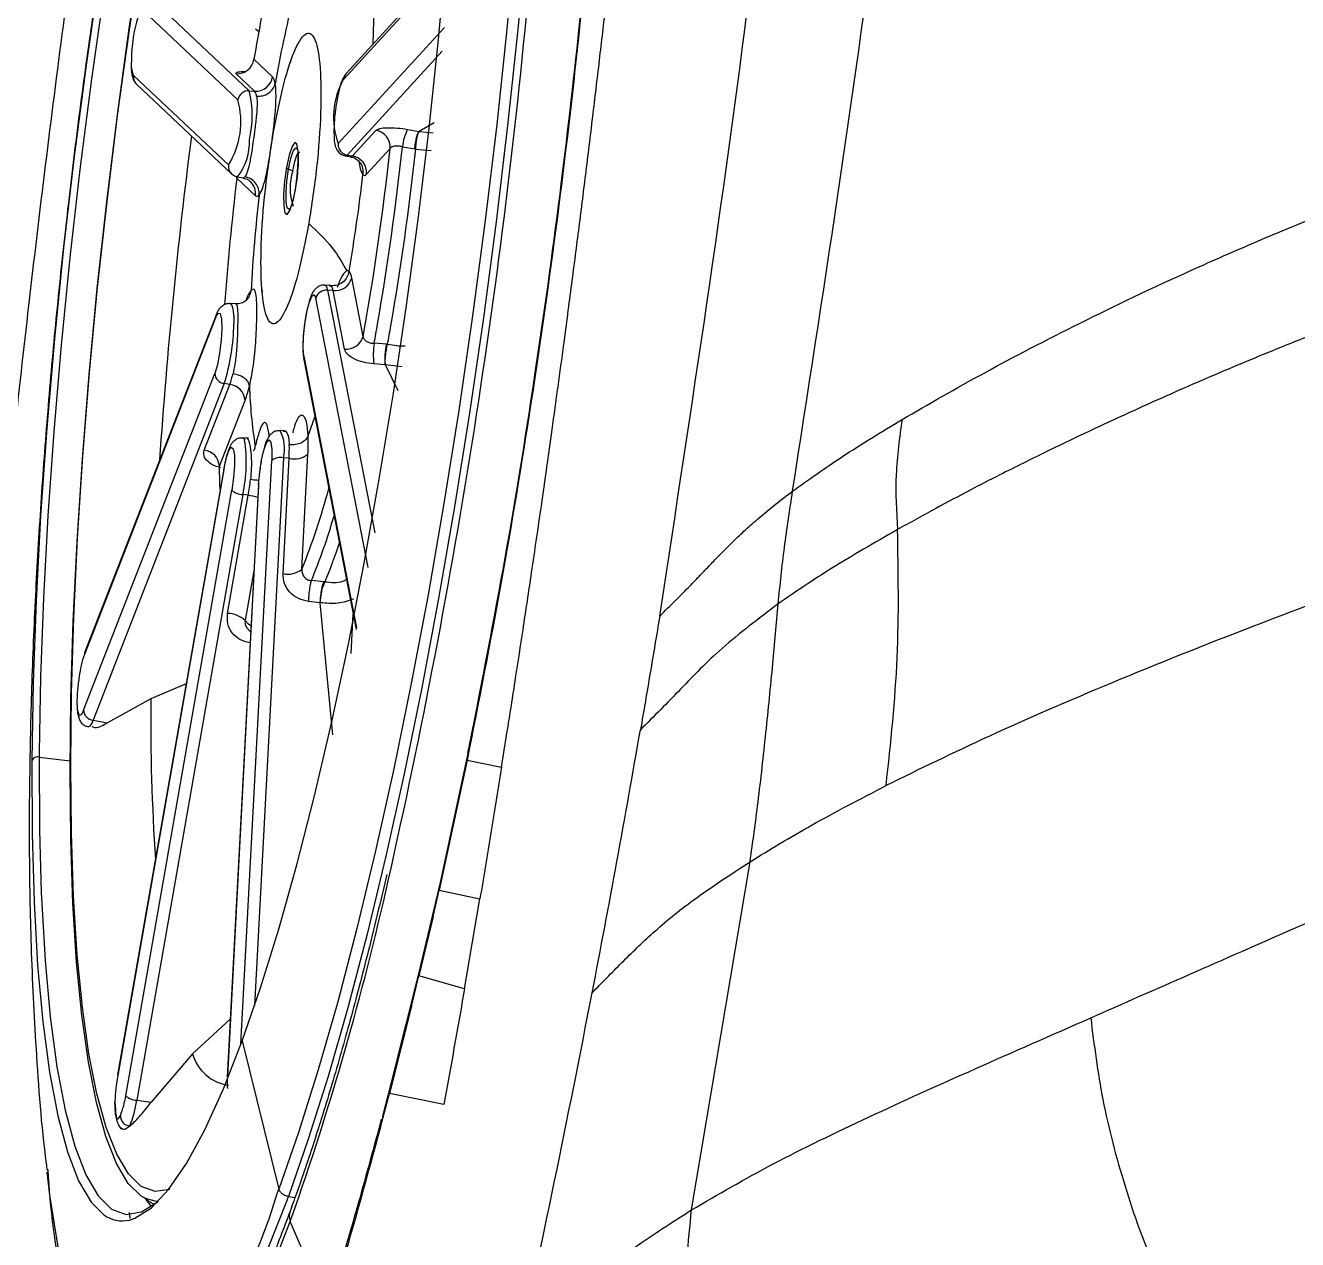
# Model space of a CAD drawing. Extents: x 832 to 912, y 781 to 934.
# Drawn here: x 901.372 to 903.765, y 837.832 to 840.115 of the extents above; entities that cross this region are included whole.
import ezdxf

# ---------------------------------------------------------------- set-up
doc = ezdxf.new("R2010")
doc.units = 0
doc.header["$MEASUREMENT"] = 0
doc.layers.add('1', color=4, linetype='Continuous')

# ---------------------------------------------------------------- blocks, each defined once
blk = doc.blocks.new('2026 SOVEREIGN HL')
at = {"layer": '1', "color": 3, "linetype": 'Continuous', "lineweight": 25}
for p, q in [((70.4424, 43.1384), (70.2417, 42.9192)), ((70.4429, 43.1447), (70.2465, 42.9301)), ((69.8852, 43.0661), (70.0639, 42.8976)), ((70.0429, 42.8805), (69.8641, 43.0491)), ((70.2315, 42.7983), (70.4313, 43.0166)), ((70.082, 43.0083), (70.0761, 43.0138)), ((70.4269, 42.9723), (70.2481, 42.7769)), ((70.108, 42.9241), (70.0731, 42.957)), ((69.8465, 42.9267), (70.0253, 42.7582)), ((70.0743, 42.8968), (70.0395, 42.9297)), ((69.8523, 42.91), (70.031, 42.7415)), ((70.0639, 42.8976), (70.0743, 42.8968)), ((70.3621, 42.8251), (70.3836, 42.8213)), ((70.4121, 42.8372), (70.3836, 42.8213)), ((70.2584, 42.7751), (70.3026, 42.8234)), ((70.3836, 42.8213), (70.4102, 42.8187)), ((70.285, 42.741), (70.3292, 42.7892)), ((70.3523, 42.7923), (70.3754, 42.7883)), ((70.3773, 42.7881), (70.4065, 42.7851)), ((70.2447, 42.7752), (70.255, 42.7734)), ((70.2481, 42.7769), (70.2584, 42.7751)), ((70.0411, 42.7346), (70.0409, 42.7331)), ((70.0409, 42.7331), (70.0758, 42.7002)), ((70.0422, 42.7358), (70.0524, 42.734)), ((70.2783, 42.4358), (70.2569, 42.5458)), ((70.2174, 42.5315), (70.2064, 42.5322)), ((70.2219, 42.5219), (70.2115, 42.5227)), ((70.2115, 42.5227), (70.3001, 42.0662)), ((70.2151, 42.5309), (70.2165, 42.5309)), ((70.2165, 42.5309), (70.2182, 42.5309)), ((70.2433, 42.4118), (70.2219, 42.5219)), ((70.0393, 42.4968), (70.0283, 42.4976)), ((70.0594, 42.5074), (70.0576, 42.5029)), ((70.0589, 42.5029), (70.0594, 42.5074)), ((70.288, 42.0009), (70.1896, 42.5077)), ((70.0009, 42.471), (69.7541, 41.8375)), ((70.0018, 42.4758), (69.755, 41.8423)), ((70.3224, 42.421), (70.2991, 42.4228)), ((70.1667, 42.3987), (70.2659, 41.8877)), ((70.1667, 42.3925), (70.2653, 41.8846)), ((70.3204, 42.3823), (70.2985, 42.384)), ((70.344, 42.3331), (70.3204, 42.3823)), ((70.3512, 42.3788), (70.3204, 42.3823)), ((69.7524, 41.7326), (69.9992, 42.3661)), ((70.0172, 42.3473), (69.7704, 41.7138)), ((70.0276, 42.3455), (70.0172, 42.3473)), ((69.9794, 42.222), (70.0276, 42.3455)), ((70.0082, 42.1918), (70.0564, 42.3154)), ((70.1334, 42.2578), (70.1223, 42.2586)), ((70.1327, 42.2563), (70.1302, 42.258)), ((70.063, 42.2441), (70.052, 42.2449)), ((70.1287, 42.2076), (70.0743, 41.177)), ((70.1277, 41.9897), (70.1391, 42.2066)), ((70.1391, 42.2066), (70.1287, 42.2076)), ((70.1631, 41.9978), (70.1746, 42.2146)), ((70.0161, 42.1861), (69.8167, 41.047)), ((70.0162, 42.185), (69.8168, 41.046)), ((70.0162, 42.185), (70.0161, 42.1861)), ((70.0486, 41.1045), (70.1065, 42.2026)), ((70.0813, 42.1551), (70.0227, 41.0435)), ((70.0817, 42.1565), (70.0231, 41.0448)), ((70.0817, 42.1565), (70.0813, 42.1551)), ((69.8319, 41.0076), (70.0313, 42.1467)), ((70.052, 42.1384), (69.8526, 40.9993)), ((70.0235, 41.9147), (70.0624, 42.1369)), ((70.0624, 42.1369), (70.052, 42.1384)), ((70.0729, 41.995), (70.0565, 41.9014)), ((70.2046, 41.9741), (70.1812, 41.9764)), ((70.2046, 41.9741), (70.2064, 41.9738)), ((70.1977, 41.935), (70.1758, 41.9373)), ((70.2216, 41.6867), (70.1977, 41.935)), ((70.256, 41.8391), (70.2597, 41.9134)), ((70.059, 41.8885), (70.0668, 41.8802)), ((69.9455, 41.7825), (69.8789, 41.7544)), ((69.8789, 41.7544), (69.7973, 41.7093)), ((69.7704, 41.7138), (69.7973, 41.7093)), ((69.6693, 41.6541), (69.6692, 41.6443)), ((69.6692, 41.6443), (69.7271, 41.6377)), ((70.474, 41.6389), (70.4214, 41.3942)), ((70.4751, 41.6512), (70.423, 41.4085)), ((70.474, 41.6389), (70.5388, 41.6256)), ((70.8961, 40.793), (71.0061, 41.4478)), ((70.4232, 41.4088), (70.3859, 41.2503)), ((70.41, 41.3449), (70.4214, 41.3942)), ((70.4213, 41.3941), (70.4981, 41.3781)), ((70.469, 41.209), (70.4981, 41.3781)), ((70.41, 41.3449), (70.3834, 41.2329)), ((70.3862, 41.2517), (70.3311, 41.0325)), ((70.3701, 41.1788), (70.3834, 41.2329)), ((70.469, 41.209), (70.3834, 41.2329)), ((70.3701, 41.1788), (70.3278, 41.012)), ((70.0284, 41.1517), (69.9575, 41.0865)), ((70.0509, 41.1108), (70.1199, 40.8321)), ((69.9575, 41.0865), (69.8797, 40.9955)), ((69.8167, 41.047), (69.8168, 41.046)), ((70.0227, 41.0435), (70.0231, 41.0448)), ((70.3311, 41.0325), (70.3145, 40.9695)), ((70.3327, 41.0322), (70.3278, 41.012)), ((70.311, 40.9483), (70.3278, 41.012)), ((70.4302, 40.9912), (70.3278, 41.0121)), ((69.8526, 40.9993), (69.8797, 40.9955)), ((70.311, 40.9483), (70.3146, 40.9631)), ((70.3146, 40.9631), (70.3161, 40.9691)), ((70.1379, 40.8183), (70.1504, 40.8166)), ((69.8806, 40.7995), (69.8696, 40.8133)), ((69.8385, 40.7878), (69.8395, 40.7766)), ((70.2113, 40.6094), (70.1414, 40.7713))]:
    blk.add_line(p, q, dxfattribs=at)
at = {"layer": '1', "color": 3, "linetype": 'Continuous', "lineweight": 25, "flags": 128}
for points in [[(70.586, 43.1917), (70.5693, 43.0129), (70.5501, 42.8324), (70.5285, 42.6513), (70.5045, 42.4707), (70.4784, 42.2916), (70.4502, 42.1153), (70.4202, 41.9428), (70.3886, 41.7751), (70.3555, 41.6133), (70.3211, 41.4584), (70.2857, 41.3113), (70.2494, 41.1729), (70.2125, 41.0441), (70.1753, 40.9257), (70.1379, 40.8183)], [(70.5652, 43.1912), (70.5487, 43.0135), (70.5296, 42.8341), (70.5081, 42.654), (70.4843, 42.4745), (70.4583, 42.2965), (70.4303, 42.1213), (70.4005, 41.9498), (70.369, 41.7831), (70.3361, 41.6223), (70.3019, 41.4683), (70.2667, 41.3221), (70.2307, 41.1845), (70.1941, 41.0565), (70.157, 40.9388), (70.1199, 40.8321)], [(70.0509, 41.1108), (70.0854, 41.2104), (70.1198, 41.321), (70.1537, 41.4418), (70.187, 41.572), (70.2194, 41.7107), (70.2506, 41.8567), (70.2805, 42.0092), (70.3088, 42.167), (70.3353, 42.3289), (70.3599, 42.4937), (70.3823, 42.6604), (70.4024, 42.8277), (70.42, 42.9943), (70.4351, 43.1592)], [(70.0728, 44.3747), (70.0373, 44.2722), (70.002, 44.1581), (69.9672, 44.0332), (69.933, 43.8985), (69.8999, 43.755), (69.868, 43.6038), (69.8376, 43.446), (69.8088, 43.2829), (69.782, 43.1156), (69.7574, 42.9456), (69.735, 42.774), (69.7151, 42.6021), (69.6979, 42.4313), (69.6835, 42.2629), (69.6719, 42.0982), (69.6633, 41.9383), (69.6577, 41.7846), (69.6552, 41.6382)], [(70.0429, 44.2425), (70.0339, 44.214), (70, 44.0995), (69.9666, 43.9754), (69.934, 43.8424), (69.9024, 43.7015), (69.872, 43.5537), (69.8431, 43.4), (69.8158, 43.2417), (69.7903, 43.0797), (69.7669, 42.9153), (69.7457, 42.7497), (69.7268, 42.584), (69.7105, 42.4194), (69.6967, 42.2572), (69.6856, 42.0984), (69.6773, 41.9442), (69.6718, 41.7958), (69.6693, 41.6541)], [(69.8691, 40.8144), (69.861, 40.8191), (69.8367, 40.8429), (69.8145, 40.8803), (69.7945, 40.931), (69.7769, 40.9948), (69.7618, 41.0711), (69.7493, 41.1593), (69.7396, 41.259), (69.7326, 41.3692), (69.7284, 41.4893), (69.7271, 41.6184), (69.7286, 41.7555), (69.7331, 41.8997), (69.7403, 42.0499), (69.7503, 42.2051), (69.763, 42.364), (69.7783, 42.5256), (69.7961, 42.6888), (69.8162, 42.8522), (69.8386, 43.0149), (69.8631, 43.1755), (69.8894, 43.3329)], [(69.7798, 41.0026), (69.7777, 41.0112), (69.7628, 41.0868), (69.7504, 41.1742), (69.7408, 41.2729), (69.7338, 41.3822), (69.7297, 41.5012), (69.7284, 41.6291), (69.7299, 41.7649), (69.7343, 41.9078), (69.7415, 42.0566), (69.7514, 42.2103), (69.764, 42.3677), (69.7791, 42.5279), (69.7967, 42.6895), (69.8167, 42.8514), (69.8389, 43.0126), (69.8631, 43.1717), (69.8892, 43.3277)], [(70.151, 42.7117), (70.1546, 42.7379), (70.1565, 42.7634), (70.1563, 42.7841), (70.154, 42.7971), (70.1499, 42.8002), (70.1448, 42.7931), (70.1394, 42.7768), (70.1344, 42.7537)], [(70.1382, 42.7504), (70.1424, 42.7701), (70.1471, 42.7841), (70.1515, 42.7902), (70.1549, 42.7875)], [(70.1461, 42.7473), (70.1498, 42.7646), (70.1539, 42.7768), (70.1578, 42.7822), (70.1594, 42.782)], [(70.1344, 42.7537), (70.1307, 42.7275), (70.1289, 42.7021), (70.1291, 42.6813), (70.1314, 42.6684), (70.1355, 42.6652), (70.1406, 42.6724), (70.146, 42.6887), (70.151, 42.7117)], [(70.2481, 42.7769), (70.2452, 42.7752), (70.2447, 42.7752)], [(70.1409, 42.6763), (70.1391, 42.6747), (70.1356, 42.6774), (70.1337, 42.6884), (70.1335, 42.7062), (70.1351, 42.728), (70.1382, 42.7504)], [(70.1667, 42.3987), (70.1654, 42.414), (70.1661, 42.4352), (70.1686, 42.4592), (70.1725, 42.4823), (70.1773, 42.5009), (70.1823, 42.5123), (70.1866, 42.5147), (70.1896, 42.5077)], [(70.2064, 42.5322), (70.2075, 42.5318), (70.2097, 42.5287), (70.2115, 42.5227)], [(70.0283, 42.4976), (70.0285, 42.4975), (70.0309, 42.4955), (70.0329, 42.4904), (70.0342, 42.4824), (70.035, 42.4719), (70.0351, 42.4593)], [(70.0009, 42.471), (70.0057, 42.4795), (70.0097, 42.4787), (70.0121, 42.4688), (70.0128, 42.4512), (70.0115, 42.4286), (70.0085, 42.4045), (70.0042, 42.3826), (69.9992, 42.3661)], [(70.0009, 42.471), (70.0013, 42.4741), (70.0018, 42.4758)], [(70.1667, 42.3987), (70.1664, 42.3954), (70.1667, 42.3925)], [(70.0162, 42.185), (70.0207, 42.2061), (70.0257, 42.221), (70.0304, 42.2275), (70.0341, 42.2246), (70.0362, 42.2128), (70.0364, 42.1938), (70.0347, 42.1706), (70.0313, 42.1467)], [(70.052, 42.2449), (70.0534, 42.2443), (70.0556, 42.2409)], [(70.0817, 42.1565), (70.0838, 42.1802), (70.0875, 42.2038), (70.0922, 42.2237), (70.0971, 42.2369), (70.1017, 42.2413), (70.105, 42.2364), (70.1067, 42.2228), (70.1065, 42.2026)], [(70.0095, 42.1482), (70.0091, 42.158), (70.0082, 42.1918)], [(70.0674, 41.8915), (70.0631, 41.8945), (70.0565, 41.9014)], [(69.755, 41.8423), (69.7545, 41.8406), (69.7541, 41.8375)], [(69.7524, 41.7326), (69.7511, 41.7295), (69.7498, 41.727), (69.7485, 41.7251), (69.7473, 41.7239), (69.7462, 41.7233), (69.7451, 41.7234), (69.7441, 41.7242), (69.7433, 41.7256)], [(69.6552, 41.6382), (69.6558, 41.5001), (69.6595, 41.3716), (69.6662, 41.2534), (69.676, 41.1466), (69.6887, 41.052), (69.7042, 40.9702), (69.7225, 40.9019), (69.7433, 40.8476), (69.7666, 40.8077), (69.7909, 40.7834)], [(69.6692, 41.6443), (69.6698, 41.5072), (69.673, 41.3898)], [(69.673, 41.3898), (69.6735, 41.3795), (69.6802, 41.2622), (69.6898, 41.1561), (69.7025, 41.0621), (69.7179, 40.9808), (69.736, 40.913), (69.7567, 40.8591), (69.7798, 40.8195), (69.8052, 40.7945), (69.8325, 40.7844), (69.8617, 40.7891), (69.8926, 40.8087), (69.8929, 40.8091)], [(69.839, 40.7739), (69.849, 40.7772), (69.8801, 40.7969), (69.9125, 40.8314), (69.946, 40.8805), (69.9805, 40.9438), (70.0155, 41.0208), (70.0509, 41.1108)], [(69.9151, 40.8314), (69.9146, 40.8312), (69.887, 40.8273), (69.861, 40.8372), (69.837, 40.8607), (69.815, 40.8977), (69.7952, 40.948), (69.7798, 41.0026)], [(69.7985, 40.4668), (69.7873, 40.4806), (69.7629, 40.5222), (69.7408, 40.5775), (69.7211, 40.646), (69.7039, 40.7273), (69.6894, 40.8209), (69.684, 40.8641)], [(69.8857, 40.8033), (69.8756, 40.8089), (69.8671, 40.8154)], [(69.8927, 40.8088), (69.8871, 40.8092), (69.8691, 40.8144)], [(70.1355, 40.8118), (70.0982, 40.717), (70.0612, 40.6346), (70.0248, 40.5651), (69.9892, 40.5089), (69.9545, 40.4663), (69.9223, 40.4385)], [(69.781, 40.4373), (69.7816, 40.4361), (69.8068, 40.3987), (69.8341, 40.3749), (69.8632, 40.3649), (69.894, 40.3687), (69.9264, 40.3864), (69.9601, 40.4178), (69.9949, 40.4627), (70.0307, 40.5209), (70.0671, 40.592), (70.1041, 40.6756), (70.1414, 40.7713)]]:
    blk.add_lwpolyline(points, dxfattribs=at)
at = {"layer": '1', "color": 3, "linetype": 'Continuous', "lineweight": 25}
for centre, radius, start, end in [((57.5663, 44.2847), 13.0787, 347.31202, 354.88807), ((74.2361, 42.2613), 4.2207, 168.3839, 170.5129), ((68.3912, 43.0568), 1.9074, 357.8571, 1.3673), ((72.5348, 42.4875), 2.4585, 166.223, 170.0788), ((69.8922, 42.947), 0.05, 172.9863, 203.9517), ((70.0415, 42.9616), 0.0319, 266.2944, 351.7718), ((69.8654, 42.9239), 0.0191, 171.5539, 226.5255), ((70.0764, 42.9287), 0.0319, 266.2937, 351.7769), ((70.0873, 42.9088), 0.0258, 5.0455, 36.5231), ((70.2601, 42.9177), 0.0184, 137.6049, 175.3387), ((70.0627, 42.8777), 0.02, 86.2889, 171.7799), ((69.878, 42.8505), 0.1918, 346.4653, 14.1958), ((70.0593, 42.8857), 0.0187, 5.0435, 36.5048), ((70.3651, 42.8479), 0.1425, 149.9438, 200.3567), ((69.8935, 42.8396), 0.1549, 328.2887, 15.3101), ((70.4413, 42.7837), 0.0894, 152.4448, 174.4889), ((79.7444, 41.5406), 9.8711, 172.5962, 176.15168), ((69.9589, 42.8009), 0.1056, 321.9881, 2.5886), ((70.297, 42.7916), 0.0323, 355.8294, 80.0285), ((70.2516, 42.7968), 0.0202, 175.8249, 260.0278), ((65.4118, 43.3174), 4.9457, 349.7312, 353.8692), ((65.2724, 43.335), 5.1088, 350.1229, 353.9018), ((65.2961, 43.3321), 5.1102, 350.1234, 353.889), ((70.0442, 42.7554), 0.0192, 171.5775, 226.8402), ((70.1415, 42.7579), 0.00816, 210.3882, 246.4132), ((70.2551, 42.7773), 0.00394, 267.3553, 325.9308), ((70.2528, 42.7433), 0.0323, 355.836, 80.0223), ((74.8943, 42.1418), 4.8893, 173.0539, 175.8588), ((70.0525, 42.7383), 0.00427, 269.0213, 328.1965), ((70.1563, 42.785), 0.039, 242.422, 254.9379), ((70.2433, 42.7152), 0.1024, 161.7397, 199.5809), ((66.9364, 43.1287), 3.3642, 350.2364, 353.3632), ((70.2811, 42.743), 0.00441, 224.7745, 331.9909), ((70.0455, 42.7047), 0.0306, 351.5477, 46.5751), ((73.2452, 42.3432), 3.1827, 173.5269, 176.7716), ((70.0786, 42.7039), 0.00466, 232.0267, 335.0991), ((70.2254, 42.5543), 0.0326, 263.8813, 344.8542), ((70.2341, 42.5438), 0.0229, 5.127, 39.2898), ((70.1044, 42.4925), 0.0474, 140.8895, 161.7099), ((70.2093, 42.5024), 0.0204, 83.8834, 164.8514), ((70.2054, 42.5204), 0.0166, 5.134, 39.2712), ((69.6499, 42.4632), 0.3852, 342.4854, 359.4164), ((65.6776, 43.2694), 4.6984, 349.6194, 350.0643), ((65.8691, 43.2365), 4.5293, 349.6232, 350.0715), ((70.2467, 42.4443), 0.0326, 263.8785, 344.8569), ((70.4434, 42.4012), 0.146, 171.5162, 186.777), ((70.0196, 42.3676), 0.0204, 184.1521, 263.2775), ((69.8699, 42.4044), 0.1683, 339.5182, 346.6597), ((70.0237, 42.313), 0.0327, 4.1533, 83.2796), ((69.8385, 42.3968), 0.2325, 339.5152, 346.6597), ((70.8583, 42.3605), 0.7937, 181.2527, 189.4672), ((69.4213, 42.5359), 0.8064, 339.1788, 341.8486), ((70.0582, 42.2247), 0.0725, 346.3867, 27.8623), ((69.7817, 42.1992), 0.277, 347.3187, 8.6622), ((69.8495, 42.2232), 0.2901, 356.7201, 1.6855), ((69.7742, 42.2375), 0.4011, 356.7256, 1.6866), ((69.9756, 42.1895), 0.0327, 4.1529, 83.2794), ((70.1227, 42.1826), 0.0257, 76.5149, 129.0228), ((70.1487, 42.2465), 0.0411, 256.5147, 309.0197), ((69.5849, 42.2201), 0.4847, 350.12, 353.6424), ((70.0526, 42.1697), 0.0313, 227.2367, 268.8792), ((70.0488, 42.0368), 0.101, 71.9439, 82.3101), ((68.8804, 42.5112), 1.3817, 338.1872, 344.8221), ((69.0124, 42.4527), 1.2621, 337.8291, 343.7026), ((69.2097, 42.3848), 1.0782, 337.5923, 341.7626), ((70.1373, 42.0297), 0.0411, 256.515, 309.022), ((70.0225, 41.8647), 0.0501, 47.2398, 88.8752), ((69.9545, 41.7687), 0.2119, 161.0603, 172.5512), ((73.9578, 41.7219), 4.079, 179.5434, 183.7903), ((69.7728, 41.7341), 0.0204, 184.1629, 263.276), ((69.7552, 41.7156), 0.0153, 293.5506, 353.3592), ((69.6659, 41.6328), 0.012, 73.9208, 153.2654), ((64.7925, 42.6547), 5.6709, 340.6719, 347.343), ((70.0371, 41.1093), 0.0828, 196.0082, 261.9809), ((70.1624, 40.9851), 0.3509, 170.0139, 178.1823), ((70.1937, 41.0322), 0.171, 177.9731, 183.5846), ((69.6765, 41.0298), 0.157, 337.7889, 351.8828), ((69.8532, 41.0306), 0.0313, 227.239, 268.8738), ((69.6485, 41.0284), 0.2062, 337.7789, 351.8968), ((70.9939, 40.9319), 1.3099, 182.7413, 202.1835), ((69.1802, 41.1001), 0.9766, 320.2944, 343.6774), ((68.3799, 41.4714), 1.8537, 339.6108, 339.8261), ((68.3989, 41.4569), 1.8525, 339.6194, 339.8353), ((69.8254, 40.8314), 0.0591, 234.288, 283.3554), ((68.3663, 41.4257), 1.8919, 339.7624, 339.9703)]:
    blk.add_arc(centre, radius, start, end, dxfattribs=at)
for points, knots in [([(70.5388, 41.6256), (70.5422, 41.6469), (70.5511, 41.7028), (70.5646, 41.7888), (70.58, 41.8897), (70.5962, 41.9977), (70.6146, 42.1232), (70.6348, 42.2663), (70.6538, 42.4052), (70.6706, 42.5322), (70.6846, 42.6408), (70.698, 42.7478), (70.711, 42.8546), (70.7237, 42.9611), (70.7357, 43.0655), (70.7474, 43.1702), (70.7619, 43.304), (70.7852, 43.5274), (70.8131, 43.8214), (70.8401, 44.1403), (70.8603, 44.4064), (70.8749, 44.6195), (70.8843, 44.7682), (70.8899, 44.8634), (70.8935, 44.9259), (70.8983, 45.0117), (70.9045, 45.1277), (70.9114, 45.2705), (70.9177, 45.4134), (70.9235, 45.5563), (70.933, 45.8193), (70.9392, 46.0567), (70.9431, 46.2685), (70.9441, 46.3344), (70.9451, 46.4003), (70.9459, 46.4663), (70.9466, 46.5322), (70.948, 46.6999), (70.9485, 46.9563), (70.9457, 47.2881), (70.9405, 47.5803), (70.934, 47.8328), (70.927, 48.0458), (70.9204, 48.2179), (70.9135, 48.3756), (70.906, 48.5322), (70.897, 48.7021), (70.8871, 48.8719), (70.8763, 49.0417), (70.8646, 49.2114), (70.8525, 49.374), (70.8402, 49.5295), (70.8277, 49.6778), (70.8162, 49.8061), (70.8066, 49.9092), (70.7977, 50.003), (70.7858, 50.1232), (70.7685, 50.2906), (70.7479, 50.4777), (70.7294, 50.6359), (70.7164, 50.7432), (70.7071, 50.8179), (70.6969, 50.8991), (70.6821, 51.0131), (70.6618, 51.1645), (70.6348, 51.3579), (70.6139, 51.4976), (70.6026, 51.5729)], [0, 0, 0, 0, 0.006463, 0.017004, 0.026173, 0.037109, 0.049815, 0.064288, 0.08053, 0.091932, 0.102768, 0.113412, 0.124357, 0.13509, 0.145613, 0.155924, 0.166762, 0.18603, 0.223411, 0.255464, 0.282185, 0.303576, 0.319636, 0.326965, 0.332212, 0.338457, 0.352779, 0.367101, 0.381423, 0.395745, 0.410068, 0.460486, 0.467088, 0.473691, 0.480293, 0.486896, 0.493499, 0.500101, 0.537291, 0.570518, 0.599782, 0.625082, 0.646419, 0.663792, 0.676808, 0.693847, 0.710886, 0.727924, 0.744962, 0.761999, 0.779036, 0.793942, 0.808848, 0.823753, 0.832632, 0.839968, 0.852064, 0.868919, 0.890532, 0.908601, 0.916769, 0.923015, 0.931208, 0.941345, 0.957562, 0.977114, 1, 1, 1, 1]), ([(70.8362, 41.9099), (70.8962, 42.3017), (71.016, 43.0851), (71.1331, 44.2684), (71.206, 45.4549), (71.2307, 46.6435), (71.2088, 47.8321), (71.1383, 49.0189), (71.0231, 50.2025), (70.9035, 50.9861), (70.8438, 51.3779)], [0, 0, 0, 0, 0.1250121, 0.2500043, 0.3749925, 0.499979, 0.6249699, 0.749971, 0.87498, 1, 1, 1, 1]), ([(71.0861, 42.1447), (71.1432, 42.5128), (71.2574, 43.249), (71.3682, 44.3611), (71.4397, 45.4764), (71.4484, 46.2212), (71.4527, 46.5936)], [0, 0, 0, 0, 0.250033, 0.500029, 0.750016, 1, 1, 1, 1]), ([(70.559, 46.2011), (70.574, 46.1581), (70.6039, 46.0722), (70.6438, 45.9022), (70.6791, 45.7049), (70.7091, 45.4794), (70.7329, 45.2285), (70.75, 44.9548), (70.7599, 44.6614), (70.762, 44.3508), (70.7559, 44.0266), (70.7411, 43.6917), (70.7175, 43.3496), (70.6852, 43.0029), (70.6444, 42.655), (70.5952, 42.3095), (70.5388, 41.9685), (70.4956, 41.7488), (70.474, 41.6389)], [0, 0, 0, 0, 0.062484, 0.124963, 0.187451, 0.249946, 0.312442, 0.374944, 0.437461, 0.499987, 0.562741, 0.625027, 0.687536, 0.750037, 0.812532, 0.875014, 0.937503, 1, 1, 1, 1]), ([(70.573, 46.1155), (70.5806, 46.0943), (70.5947, 46.0551), (70.6141, 45.9864), (70.63, 45.9219), (70.6437, 45.8596), (70.6561, 45.7974), (70.6682, 45.7295), (70.6804, 45.6535), (70.697, 45.5376), (70.7167, 45.37), (70.7361, 45.1436), (70.75, 44.8984), (70.7574, 44.6624), (70.7597, 44.4419), (70.7583, 44.2398), (70.7536, 44.0324), (70.7449, 43.805), (70.731, 43.5593), (70.711, 43.2917), (70.6842, 43.0074), (70.6481, 42.6937), (70.6008, 42.3533), (70.5435, 41.9997), (70.4976, 41.7672), (70.4749, 41.6517)], [0, 0, 0, 0, 0.038645, 0.071651, 0.098969, 0.120769, 0.141845, 0.164225, 0.18791, 0.212902, 0.266792, 0.324802, 0.38136, 0.435691, 0.477549, 0.517972, 0.556954, 0.598745, 0.647992, 0.694729, 0.746641, 0.803724, 0.865979, 0.933407, 1, 1, 1, 1]), ([(70.141, 44.6217), (70.1334, 44.6017), (70.1007, 44.5158), (70.0543, 44.3695), (70.0007, 44.1851), (69.9547, 44.007), (69.9131, 43.8296), (69.875, 43.6503), (69.8409, 43.4738), (69.8101, 43.2986), (69.7821, 43.1237), (69.7567, 42.9488), (69.734, 42.7739), (69.7137, 42.5991), (69.6961, 42.4246), (69.6811, 42.2505), (69.6688, 42.0769), (69.6594, 41.9036), (69.6528, 41.7306), (69.6514, 41.6178), (69.6506, 41.561)], [0, 0, 0, 0, 0.0231573, 0.09915, 0.1650705, 0.2252467, 0.2878259, 0.3466783, 0.403188, 0.4581992, 0.5122386, 0.5656716, 0.6187782, 0.6717955, 0.7249061, 0.7783055, 0.8322485, 0.8870472, 0.9431168, 1, 1, 1, 1]), ([(71.292, 42.2796), (71.342, 42.3085), (71.4421, 42.3663), (71.6228, 42.4599), (71.7954, 42.5428), (71.9561, 42.6135), (72.0917, 42.6694), (72.2349, 42.7237), (72.3828, 42.7754), (72.5287, 42.8231), (72.684, 42.8712), (72.9146, 42.9394), (73.2241, 43.0265), (73.6084, 43.1313), (73.9939, 43.235), (74.3778, 43.3376), (74.7596, 43.4393), (75.1413, 43.5409), (75.3962, 43.6088), (75.5245, 43.643)], [0, 0, 0, 0, 0.08372, 0.167163, 0.250713, 0.292544, 0.334199, 0.375671, 0.406746, 0.437842, 0.469003, 0.500218, 0.571759, 0.643492, 0.715368, 0.787042, 0.857758, 0.928401, 1, 1, 1, 1]), ([(75.5245, 43.4484), (75.5026, 43.4425), (75.4508, 43.4285), (75.361, 43.4043), (75.2468, 43.3735), (75.1082, 43.3361), (74.9452, 43.2921), (74.7747, 43.246), (74.6097, 43.2013), (74.4778, 43.1655), (74.3724, 43.1368), (74.2908, 43.1145), (74.2155, 43.094), (74.1466, 43.0752), (74.0839, 43.0581), (73.9443, 43.0198), (73.7296, 42.9607), (73.4444, 42.8812), (73.1732, 42.804), (72.9099, 42.7268), (72.7066, 42.6642), (72.5622, 42.6176), (72.4731, 42.588), (72.3902, 42.5597), (72.312, 42.5322), (72.237, 42.5051), (72.1624, 42.4772), (72.0835, 42.4468), (72.0086, 42.4171), (71.9369, 42.3876), (71.8711, 42.3597), (71.8135, 42.3347), (71.7644, 42.3128), (71.7232, 42.2942), (71.6821, 42.2753), (71.6411, 42.2562), (71.6003, 42.2368), (71.5598, 42.2172), (71.518, 42.1966), (71.4709, 42.1729), (71.4155, 42.1444), (71.3504, 42.1099), (71.307, 42.0856), (71.2834, 42.0724)], [0, 0, 0, 0, 0.012421, 0.029373, 0.050852, 0.077085, 0.107917, 0.143215, 0.173701, 0.201405, 0.218034, 0.233464, 0.247697, 0.260736, 0.272584, 0.283242, 0.340057, 0.394553, 0.445848, 0.495783, 0.548037, 0.568483, 0.587522, 0.606625, 0.625099, 0.643331, 0.662677, 0.683566, 0.708629, 0.728381, 0.750231, 0.772838, 0.78754, 0.802676, 0.818245, 0.834247, 0.850679, 0.867541, 0.884831, 0.904525, 0.930273, 0.962093, 1, 1, 1, 1]), ([(69.7161, 43.0363), (69.7048, 42.949), (69.6821, 42.7733), (69.6513, 42.5141), (69.622, 42.2548), (69.6046, 42.0863), (69.5957, 41.9993)], [0, 0, 0, 0, 0.250627, 0.503937, 0.744018, 1, 1, 1, 1]), ([(69.8544, 43.0355), (69.8527, 43.0296), (69.8502, 43.0212), (69.8474, 43.0068), (69.8457, 42.9961), (69.8443, 42.9852), (69.8429, 42.9701), (69.8427, 42.9601), (69.8426, 42.9531)], [0, 0, 0, 0, 0.271455, 0.389531, 0.509238, 0.625995, 0.741669, 1, 1, 1, 1]), ([(70.1093, 42.8176), (70.1158, 42.8503), (70.1287, 42.9157), (70.1515, 42.9826), (70.1727, 43.0123), (70.1894, 42.9993), (70.1989, 42.9456), (70.1998, 42.8598), (70.1924, 42.7537), (70.1815, 42.6832), (70.1761, 42.6479)], [0, 0, 0, 0, 0.125, 0.25, 0.375, 0.5, 0.625, 0.75, 0.875, 1, 1, 1, 1]), ([(69.8421, 42.9509), (69.8422, 42.9467), (69.8424, 42.9342), (69.8438, 42.9231), (69.8489, 42.9133), (69.8518, 42.9104), (69.8523, 42.91)], [0, 0, 0, 0, 0.250093, 0.75801, 0.964346, 1, 1, 1, 1]), ([(70.0738, 42.9565), (70.0736, 42.9565), (70.073, 42.9566), (70.0727, 42.9567), (70.073, 42.9569), (70.0731, 42.957)], [0, 0, 0, 0, 0.152086, 0.569835, 1, 1, 1, 1]), ([(70.1419, 42.9526), (70.142, 42.953), (70.1423, 42.9539), (70.1409, 42.9498), (70.1402, 42.9478)], [0, 0, 0, 0, 0.490134, 1, 1, 1, 1]), ([(75.5245, 42.9467), (75.3817, 42.9093), (75.0961, 42.8345), (74.668, 42.721), (74.2764, 42.6153), (73.9218, 42.5176), (73.6046, 42.4283), (73.2913, 42.3375), (72.9862, 42.2456), (72.6957, 42.1537), (72.4254, 42.0633), (72.1775, 41.9756), (71.9267, 41.8817), (71.6818, 41.7836), (71.4491, 41.6827), (71.3243, 41.6216), (71.262, 41.591)], [0, 0, 0, 0, 0.082644, 0.165304, 0.248076, 0.310301, 0.372763, 0.435405, 0.498433, 0.561567, 0.624488, 0.687284, 0.750098, 0.833539, 0.916833, 1, 1, 1, 1]), ([(70.0395, 42.9297), (70.0393, 42.9306), (70.0389, 42.9324), (70.0459, 42.9338), (70.0538, 42.9339), (70.0564, 42.934)], [0, 0, 0, 0, 0.400988, 0.800006, 1, 1, 1, 1]), ([(70.2465, 42.9301), (70.2443, 42.9271), (70.2391, 42.9198), (70.2346, 42.9052), (70.2295, 42.8844), (70.2275, 42.8688), (70.2265, 42.862)], [0, 0, 0, 0, 0.193163, 0.473675, 0.768268, 1, 1, 1, 1]), ([(70.0779, 42.8874), (70.0819, 42.8875), (70.0899, 42.8876), (70.1009, 42.8928), (70.1095, 42.9008), (70.1118, 42.9077), (70.113, 42.9111)], [0, 0, 0, 0, 0.250017, 0.499991, 0.750005, 1, 1, 1, 1]), ([(70.0829, 42.702), (70.085, 42.7053), (70.0891, 42.7118), (70.0929, 42.7256), (70.0952, 42.7351), (70.0969, 42.7425), (70.0996, 42.7562), (70.1021, 42.771), (70.1036, 42.7807), (70.1051, 42.7901), (70.1067, 42.8014), (70.109, 42.8182), (70.1106, 42.8317), (70.1131, 42.8547), (70.1148, 42.8772), (70.1145, 42.892), (70.1144, 42.8971)], [0, 0, 0, 0, 0.13477, 0.260429, 0.264026, 0.294684, 0.381579, 0.463778, 0.488702, 0.502895, 0.581085, 0.624602, 0.703978, 0.744159, 0.911384, 1, 1, 1, 1]), ([(70.1144, 42.8971), (70.1143, 42.8997), (70.114, 42.9049), (70.1133, 42.909), (70.113, 42.9111)], [0, 0, 0, 0, 0.499334, 1, 1, 1, 1]), ([(70.0779, 42.8874), (70.0784, 42.8836), (70.0794, 42.8746), (70.0781, 42.8532), (70.0752, 42.8281), (70.0728, 42.8117), (70.0718, 42.8047)], [0, 0, 0, 0, 0.210245, 0.499872, 0.78686, 1, 1, 1, 1]), ([(70.2265, 42.862), (70.2262, 42.8598), (70.2246, 42.849), (70.2233, 42.8293), (70.2236, 42.8061), (70.2251, 42.7929), (70.2318, 42.782), (70.238, 42.7768), (70.2427, 42.776), (70.2445, 42.7757)], [0, 0, 0, 0, 0.056971, 0.28014, 0.507562, 0.772628, 0.866129, 0.948665, 1, 1, 1, 1]), ([(70.3026, 42.8234), (70.3046, 42.8246), (70.3086, 42.8271), (70.3234, 42.8286), (70.3421, 42.8281), (70.3554, 42.8261), (70.3621, 42.8251)], [0, 0, 0, 0, 0.251958, 0.502689, 0.752046, 1, 1, 1, 1]), ([(70.0718, 42.8047), (70.0708, 42.7978), (70.0685, 42.7817), (70.0646, 42.7595), (70.0604, 42.743), (70.0574, 42.7381), (70.0561, 42.736)], [0, 0, 0, 0, 0.213317, 0.499973, 0.789784, 1, 1, 1, 1]), ([(70.1761, 42.6479), (70.1696, 42.6152), (70.1567, 42.5497), (70.1339, 42.4829), (70.1127, 42.4531), (70.096, 42.4662), (70.0865, 42.5198), (70.0855, 42.6057), (70.093, 42.7117), (70.1039, 42.7823), (70.1093, 42.8176)], [0, 0, 0, 0, 0.125, 0.25, 0.375, 0.5, 0.625, 0.75, 0.875, 1, 1, 1, 1]), ([(70.3754, 42.7883), (70.3758, 42.7921), (70.3768, 42.7996), (70.379, 42.8101), (70.3813, 42.818), (70.3829, 42.8202), (70.3836, 42.8213)], [0, 0, 0, 0, 0.250649, 0.500837, 0.765338, 1, 1, 1, 1]), ([(70.3773, 42.7881), (70.3775, 42.7919), (70.3781, 42.7994), (70.3797, 42.8096), (70.3817, 42.8178), (70.383, 42.8201), (70.3836, 42.8213)], [0, 0, 0, 0, 0.247436, 0.494871, 0.744595, 1, 1, 1, 1]), ([(70.1549, 42.7876), (70.1549, 42.7874), (70.1551, 42.7869), (70.1558, 42.7825), (70.1564, 42.7733), (70.1561, 42.7576), (70.1544, 42.736), (70.1521, 42.7208), (70.1508, 42.7127)], [0, 0, 0, 0, 0.071452, 0.177947, 0.330047, 0.526197, 0.749959, 1, 1, 1, 1]), ([(70.3523, 42.7923), (70.3499, 42.7928), (70.3462, 42.7936), (70.3414, 42.7938), (70.338, 42.7936), (70.3349, 42.793), (70.3323, 42.7921), (70.3303, 42.7909), (70.3296, 42.7898), (70.3292, 42.7892)], [0, 0, 0, 0, 0.2350032, 0.3554058, 0.4780402, 0.603433, 0.7319234, 0.8640019, 1, 1, 1, 1]), ([(70.3773, 42.7881), (70.3769, 42.7881), (70.3763, 42.7882), (70.3756, 42.7882), (70.3754, 42.7883)], [0, 0, 0, 0, 0.5607087, 1, 1, 1, 1]), ([(70.2551, 42.7731), (70.2555, 42.7731), (70.2598, 42.7732), (70.2657, 42.7695), (70.2691, 42.7663), (70.2702, 42.7653)], [0, 0, 0, 0, 0.061222, 0.701967, 1, 1, 1, 1]), ([(70.2701, 42.7668), (70.271, 42.7611), (70.273, 42.7478), (70.2762, 42.7428), (70.278, 42.7399)], [0, 0, 0, 0, 0.430271, 1, 1, 1, 1]), ([(70.2704, 42.7643), (70.2712, 42.7637), (70.2749, 42.7604), (70.2783, 42.7517), (70.2781, 42.7438), (70.278, 42.7399)], [0, 0, 0, 0, 0.116839, 0.558419, 1, 1, 1, 1]), ([(70.031, 42.7415), (70.0332, 42.7396), (70.0364, 42.7369), (70.0408, 42.7364), (70.0421, 42.7363)], [0, 0, 0, 0, 0.67952, 1, 1, 1, 1]), ([(70.0409, 42.7331), (70.0408, 42.7336), (70.0407, 42.7345), (70.0411, 42.7353), (70.0417, 42.7356), (70.0419, 42.7357)], [0, 0, 0, 0, 0.448026, 0.882758, 1, 1, 1, 1]), ([(70.0522, 42.7338), (70.0559, 42.7328), (70.0616, 42.7313), (70.0653, 42.7281), (70.0665, 42.727)], [0, 0, 0, 0, 0.668453, 1, 1, 1, 1]), ([(70.0829, 42.702), (70.0827, 42.7059), (70.0825, 42.7137), (70.0766, 42.7244), (70.0676, 42.7327), (70.06, 42.7349), (70.0561, 42.736)], [0, 0, 0, 0, 0.249997, 0.49999, 0.750009, 1, 1, 1, 1]), ([(70.1508, 42.7127), (70.15, 42.7084), (70.1481, 42.698), (70.1448, 42.6856), (70.1423, 42.6786), (70.1409, 42.6763), (70.1412, 42.6766), (70.1412, 42.6767)], [0, 0, 0, 0, 0.236088, 0.568661, 0.823468, 0.982489, 1, 1, 1, 1]), ([(70.1761, 42.6479), (70.192, 42.6328), (70.2238, 42.6024), (70.2396, 42.5734), (70.2475, 42.5589)], [0, 0, 0, 0, 0.499844, 1, 1, 1, 1]), ([(70.2518, 42.5582), (70.2508, 42.5544), (70.2489, 42.5466), (70.2408, 42.5374), (70.2301, 42.5314), (70.2222, 42.531), (70.2182, 42.5309)], [0, 0, 0, 0, 0.250004, 0.500005, 0.750016, 1, 1, 1, 1]), ([(70.2475, 42.5589), (70.2467, 42.5584), (70.2444, 42.5571), (70.2394, 42.5512), (70.2348, 42.5419), (70.2313, 42.5331), (70.2304, 42.5301), (70.2298, 42.5279)], [0, 0, 0, 0, 0.154732, 0.443111, 0.846746, 0.88616, 1, 1, 1, 1]), ([(70.2518, 42.5582), (70.2512, 42.5587), (70.2499, 42.5596), (70.2483, 42.5591), (70.2475, 42.5589)], [0, 0, 0, 0, 0.497059, 1, 1, 1, 1]), ([(70.0582, 42.5034), (70.0605, 42.5059), (70.0656, 42.5112), (70.0669, 42.5185), (70.0676, 42.5224)], [0, 0, 0, 0, 0.467425, 1, 1, 1, 1]), ([(70.0648, 42.3431), (70.0671, 42.3538), (70.0708, 42.3712), (70.0736, 42.3939), (70.0748, 42.4054), (70.0762, 42.4202), (70.0777, 42.4439), (70.0784, 42.4663), (70.0786, 42.4846), (70.0785, 42.5007), (70.0775, 42.5113), (70.0767, 42.5159), (70.0764, 42.517), (70.0755, 42.5208), (70.0732, 42.526), (70.0697, 42.5237), (70.0676, 42.5224)], [0, 0, 0, 0, 0.13655, 0.22329, 0.248964, 0.262934, 0.384358, 0.504852, 0.525346, 0.625313, 0.744188, 0.745152, 0.753406, 0.77694, 0.867174, 1, 1, 1, 1]), ([(70.088, 42.5234), (70.0882, 42.5214), (70.0885, 42.5181), (70.0884, 42.5191), (70.0884, 42.5195)], [0, 0, 0, 0, 0.607826, 1, 1, 1, 1]), ([(70.2065, 42.532), (70.206, 42.5321), (70.2028, 42.5329), (70.1969, 42.5311), (70.1906, 42.5275), (70.1858, 42.5223), (70.1809, 42.5139), (70.1761, 42.5), (70.1707, 42.4765), (70.1668, 42.4497), (70.1648, 42.4234), (70.1649, 42.4046), (70.1662, 42.3957), (70.1667, 42.3925)], [0, 0, 0, 0, 0.008895, 0.05856, 0.101986, 0.148142, 0.212606, 0.357029, 0.495693, 0.640065, 0.778608, 0.919925, 1, 1, 1, 1]), ([(70.0277, 42.4975), (70.025, 42.4974), (70.0197, 42.4971), (70.0133, 42.4933), (70.0084, 42.4884), (70.0048, 42.4828), (70.0028, 42.4782), (70.0018, 42.4758)], [0, 0, 0, 0, 0.183152, 0.34989, 0.522305, 0.751888, 1, 1, 1, 1]), ([(70.0584, 42.5033), (70.0556, 42.5013), (70.05, 42.4973), (70.0423, 42.4969), (70.0386, 42.4968)], [0, 0, 0, 0, 0.5178, 1, 1, 1, 1]), ([(70.0388, 42.4967), (70.0388, 42.4967), (70.0404, 42.4974), (70.0418, 42.4911), (70.0427, 42.4776), (70.0425, 42.4642), (70.0424, 42.4586)], [0, 0, 0, 0, 0.011388, 0.373943, 0.733193, 1, 1, 1, 1]), ([(70.0604, 42.5054), (70.0605, 42.5055), (70.0607, 42.5058), (70.0597, 42.5047), (70.0591, 42.504)], [0, 0, 0, 0, 0.400113, 1, 1, 1, 1]), ([(70.0424, 42.4586), (70.0423, 42.4523), (70.0421, 42.4377), (70.0406, 42.4113), (70.0378, 42.3853), (70.0349, 42.3714), (70.0337, 42.3656)], [0, 0, 0, 0, 0.213317, 0.499972, 0.789783, 1, 1, 1, 1]), ([(70.2783, 42.4358), (70.2784, 42.4348), (70.2787, 42.433), (70.2802, 42.4305), (70.2823, 42.4282), (70.2851, 42.4263), (70.2882, 42.4247), (70.2928, 42.4232), (70.2966, 42.4229), (70.2991, 42.4228)], [0, 0, 0, 0, 0.136435, 0.268813, 0.397512, 0.52288, 0.645477, 0.765681, 1, 1, 1, 1]), ([(70.3204, 42.3823), (70.3201, 42.3842), (70.3196, 42.3871), (70.3195, 42.3931), (70.3197, 42.3993), (70.3203, 42.4062), (70.3212, 42.4138), (70.322, 42.4185), (70.3224, 42.421)], [0, 0, 0, 0, 0.222528, 0.354668, 0.50082, 0.680075, 0.822332, 1, 1, 1, 1]), ([(70.3204, 42.3823), (70.3203, 42.3832), (70.3201, 42.3847), (70.3201, 42.3871), (70.3201, 42.3894), (70.3201, 42.393), (70.3206, 42.3997), (70.3219, 42.4098), (70.3235, 42.4171), (70.3243, 42.4207)], [0, 0, 0, 0, 0.118323, 0.196905, 0.242479, 0.333855, 0.50144, 0.750718, 1, 1, 1, 1]), ([(70.3224, 42.421), (70.3228, 42.421), (70.3234, 42.4209), (70.324, 42.4208), (70.3243, 42.4207)], [0, 0, 0, 0, 0.559199, 1, 1, 1, 1]), ([(70.3574, 42.4177), (70.3572, 42.4177), (70.3481, 42.4164), (70.336, 42.4186), (70.3243, 42.4207)], [0, 0, 0, 0, 0.023603, 1, 1, 1, 1]), ([(70.2985, 42.384), (70.2918, 42.3849), (70.2784, 42.3866), (70.2606, 42.3934), (70.2474, 42.4022), (70.2446, 42.4086), (70.2433, 42.4118)], [0, 0, 0, 0, 0.249141, 0.498763, 0.748537, 1, 1, 1, 1]), ([(70.0648, 42.3431), (70.0641, 42.3456), (70.0628, 42.3505), (70.0555, 42.3574), (70.0454, 42.363), (70.0376, 42.3647), (70.0337, 42.3656)], [0, 0, 0, 0, 0.250001, 0.499988, 0.750012, 1, 1, 1, 1]), ([(70.1751, 42.2493), (70.1744, 42.2578), (70.1734, 42.2709), (70.1702, 42.2802), (70.1666, 42.2868), (70.1613, 42.2891), (70.1563, 42.2833), (70.1519, 42.2747), (70.1493, 42.2687), (70.1479, 42.262), (70.1478, 42.2619), (70.1477, 42.2614), (70.1472, 42.2596), (70.1465, 42.2572), (70.146, 42.2546), (70.1458, 42.2537)], [0, 0, 0, 0, 0.204984, 0.313752, 0.373355, 0.574072, 0.755204, 0.764395, 0.935174, 0.935266, 0.936061, 0.938322, 0.94696, 0.98074, 1, 1, 1, 1]), ([(71.0861, 42.1447), (71.1159, 42.1661), (71.1756, 42.2089), (71.2531, 42.256), (71.292, 42.2796)], [0, 0, 0, 0, 0.4992568, 1, 1, 1, 1]), ([(71.292, 42.2796), (71.2871, 42.2451), (71.2775, 42.1763), (71.2814, 42.107), (71.2834, 42.0724)], [0, 0, 0, 0, 0.500249, 1, 1, 1, 1]), ([(70.1019, 42.2481), (70.1017, 42.2503), (70.1008, 42.2576), (70.0993, 42.2638), (70.098, 42.2678), (70.0964, 42.2719), (70.0933, 42.2756), (70.0883, 42.2709), (70.0823, 42.2558), (70.0778, 42.2388), (70.0754, 42.2299)], [0, 0, 0, 0, 0.057511, 0.186974, 0.22392, 0.242488, 0.409553, 0.607595, 0.79603, 1, 1, 1, 1]), ([(70.1223, 42.2583), (70.1198, 42.2583), (70.1147, 42.2584), (70.1082, 42.255), (70.1031, 42.2503), (70.0984, 42.2433), (70.0938, 42.2321), (70.0886, 42.2125), (70.0842, 42.1875), (70.0821, 42.1678), (70.0815, 42.1576), (70.0813, 42.1551)], [0, 0, 0, 0, 0.057829, 0.116863, 0.175914, 0.25063, 0.397751, 0.592601, 0.769113, 0.945801, 1, 1, 1, 1]), ([(70.1281, 42.2574), (70.13, 42.2576), (70.134, 42.258), (70.1382, 42.2475), (70.1391, 42.2364), (70.1395, 42.2317)], [0, 0, 0, 0, 0.364387, 0.732787, 1, 1, 1, 1]), ([(70.0518, 42.2445), (70.05, 42.2446), (70.0456, 42.245), (70.0393, 42.2422), (70.0339, 42.2379), (70.0293, 42.2317), (70.0246, 42.2216), (70.0199, 42.206), (70.0171, 42.1915), (70.0161, 42.1861)], [0, 0, 0, 0, 0.061278, 0.150725, 0.236253, 0.33743, 0.511723, 0.816244, 1, 1, 1, 1]), ([(70.0597, 42.2437), (70.0599, 42.2439), (70.0611, 42.2451), (70.0621, 42.2425), (70.0629, 42.2404)], [0, 0, 0, 0, 0.173702, 1, 1, 1, 1]), ([(70.0629, 42.2404), (70.0638, 42.2377), (70.0658, 42.2314), (70.068, 42.213), (70.0686, 42.1897), (70.0672, 42.1733), (70.0666, 42.1664)], [0, 0, 0, 0, 0.2133161, 0.4999706, 0.7897873, 1, 1, 1, 1]), ([(70.0714, 42.2206), (70.0723, 42.2213), (70.0753, 42.2238), (70.0754, 42.2274), (70.0754, 42.2299)], [0, 0, 0, 0, 0.294859, 1, 1, 1, 1]), ([(70.1751, 42.2493), (70.1738, 42.2467), (70.1713, 42.2414), (70.1626, 42.2353), (70.1515, 42.2316), (70.1435, 42.2316), (70.1395, 42.2317)], [0, 0, 0, 0, 0.250002, 0.500016, 0.750016, 1, 1, 1, 1]), ([(70.01, 42.1892), (70.0068, 42.19), (69.9972, 42.1923), (69.9857, 42.2001), (69.9775, 42.2109), (69.9788, 42.2183), (69.9794, 42.222)], [0, 0, 0, 0, 0.14471, 0.429045, 0.71356, 1, 1, 1, 1]), ([(70.0082, 42.1918), (70.008, 42.1913), (70.0076, 42.1904), (70.0079, 42.1889), (70.0085, 42.1881), (70.0087, 42.1878)], [0, 0, 0, 0, 0.414898, 0.817462, 1, 1, 1, 1]), ([(70.0821, 42.1649), (70.0808, 42.165), (70.0761, 42.1653), (70.0706, 42.1659), (70.0666, 42.1664)], [0, 0, 0, 0, 0.25814, 1, 1, 1, 1]), ([(70.8362, 41.9099), (70.8461, 41.9196), (70.8657, 41.9388), (70.8864, 41.9597), (70.8993, 41.973), (70.9047, 41.9787), (70.9102, 41.9844), (70.9157, 41.9901), (70.9228, 41.9976), (70.9308, 42.006), (70.9389, 42.0144), (70.944, 42.0197), (70.9467, 42.0225), (70.9477, 42.0236), (70.9565, 42.0325), (70.9724, 42.0486), (70.9971, 42.072), (71.0235, 42.0952), (71.0526, 42.1193), (71.075, 42.1363), (71.0861, 42.1447)], [0, 0, 0, 0, 0.125177, 0.250042, 0.274715, 0.299541, 0.324543, 0.349746, 0.375176, 0.423346, 0.46042, 0.486292, 0.492398, 0.497237, 0.500804, 0.610314, 0.706778, 0.80051, 0.901071, 1, 1, 1, 1]), ([(71.059, 41.9329), (71.0626, 41.9683), (71.0699, 42.0391), (71.0807, 42.1095), (71.0861, 42.1447)], [0, 0, 0, 0, 0.4999736, 1, 1, 1, 1]), ([(71.6467, 41.1543), (71.7078, 41.1811), (71.8298, 41.2348), (72.0305, 41.3229), (72.2443, 41.4155), (72.473, 41.5114), (72.7166, 41.6075), (72.9749, 41.7), (73.246, 41.7865), (73.5269, 41.8669), (73.8622, 41.9554), (74.253, 42.0524), (74.5497, 42.1201), (74.6986, 42.1541)], [0, 0, 0, 0, 0.0841915, 0.1680941, 0.251637, 0.3349898, 0.4180676, 0.5010341, 0.5840327, 0.6670908, 0.7501696, 0.8746918, 1, 1, 1, 1]), ([(71.2834, 42.0724), (71.2405, 42.0478), (71.1547, 41.9987), (71.0909, 41.9548), (71.059, 41.9329)], [0, 0, 0, 0, 0.500532, 1, 1, 1, 1]), ([(71.262, 41.591), (71.2706, 41.6712), (71.2878, 41.8316), (71.2849, 41.9921), (71.2834, 42.0724)], [0, 0, 0, 0, 0.499808, 1, 1, 1, 1]), ([(70.1758, 41.9373), (70.1692, 41.9387), (70.156, 41.9414), (70.1398, 41.954), (70.129, 41.9708), (70.1281, 41.9834), (70.1277, 41.9897)], [0, 0, 0, 0, 0.249153, 0.498773, 0.748537, 1, 1, 1, 1]), ([(70.1631, 41.9978), (70.1631, 41.9964), (70.163, 41.9936), (70.1639, 41.9896), (70.1656, 41.9859), (70.1679, 41.9827), (70.1707, 41.9801), (70.175, 41.9774), (70.1787, 41.9768), (70.1812, 41.9764)], [0, 0, 0, 0, 0.136426, 0.268807, 0.397476, 0.522893, 0.645455, 0.765667, 1, 1, 1, 1]), ([(70.1758, 41.9373), (70.176, 41.9409), (70.1765, 41.9482), (70.1778, 41.9596), (70.1794, 41.9697), (70.1806, 41.9742), (70.1812, 41.9764)], [0, 0, 0, 0, 0.249999, 0.500002, 0.750002, 1, 1, 1, 1]), ([(70.1977, 41.935), (70.1979, 41.9382), (70.1983, 41.9455), (70.1998, 41.9559), (70.2015, 41.964), (70.203, 41.9699), (70.204, 41.9726), (70.2046, 41.9741)], [0, 0, 0, 0, 0.222792, 0.500638, 0.676854, 0.820149, 1, 1, 1, 1]), ([(70.1977, 41.935), (70.1979, 41.9367), (70.1981, 41.9395), (70.1986, 41.9431), (70.199, 41.9463), (70.1997, 41.9508), (70.2011, 41.9583), (70.2035, 41.9673), (70.2055, 41.9717), (70.2064, 41.9738)], [0, 0, 0, 0, 0.118313, 0.196901, 0.242473, 0.33386, 0.501447, 0.750716, 1, 1, 1, 1]), ([(70.2472, 41.978), (70.2447, 41.9768), (70.2326, 41.9709), (70.218, 41.9725), (70.2064, 41.9738)], [0, 0, 0, 0, 0.202802, 1, 1, 1, 1]), ([(70.2611, 41.9419), (70.2512, 41.9386), (70.2311, 41.9319), (70.209, 41.9339), (70.1977, 41.935)], [0, 0, 0, 0, 0.4932982, 1, 1, 1, 1]), ([(71.059, 41.9329), (71.0217, 41.9045), (70.947, 41.8478), (70.8763, 41.7725), (70.8254, 41.7214), (70.7999, 41.6958)], [0, 0, 0, 0, 0.33283, 0.666729, 1, 1, 1, 1]), ([(71.0061, 41.4478), (71.0113, 41.4851), (71.0225, 41.5656), (71.036, 41.69), (71.0486, 41.8144), (71.0557, 41.8954), (71.059, 41.9329)], [0, 0, 0, 0, 0.23129, 0.499944, 0.768641, 1, 1, 1, 1]), ([(70.0654, 41.8593), (70.0589, 41.8609), (70.046, 41.8642), (70.0312, 41.8776), (70.0224, 41.8953), (70.0231, 41.9083), (70.0235, 41.9147)], [0, 0, 0, 0, 0.249136, 0.498766, 0.748538, 1, 1, 1, 1]), ([(70.0565, 41.9014), (70.0563, 41.9002), (70.0559, 41.8977), (70.0565, 41.894), (70.0577, 41.8906), (70.0591, 41.8885), (70.0598, 41.8875)], [0, 0, 0, 0, 0.2608924, 0.5140829, 0.760154, 1, 1, 1, 1]), ([(70.8362, 41.9099), (70.8303, 41.8742), (70.8183, 41.8028), (70.8061, 41.7315), (70.7999, 41.6958)], [0, 0, 0, 0, 0.500001, 1, 1, 1, 1]), ([(69.7444, 41.7962), (69.7432, 41.7878), (69.7415, 41.7757), (69.7404, 41.7604), (69.7401, 41.7506), (69.7402, 41.7421), (69.7409, 41.7322), (69.7423, 41.7283), (69.7433, 41.7256)], [0, 0, 0, 0, 0.271452, 0.389531, 0.509236, 0.625995, 0.741668, 1, 1, 1, 1]), ([(69.7408, 41.7353), (69.7409, 41.7325), (69.7411, 41.726), (69.7426, 41.7224), (69.7434, 41.7203)], [0, 0, 0, 0, 0.435789, 1, 1, 1, 1]), ([(69.7433, 41.7256), (69.743, 41.7232), (69.7427, 41.7194), (69.7444, 41.7161), (69.7451, 41.7149)], [0, 0, 0, 0, 0.645572, 1, 1, 1, 1]), ([(69.7447, 41.7148), (69.7459, 41.7127), (69.7483, 41.7085), (69.7544, 41.7033), (69.7592, 41.7023), (69.7612, 41.702)], [0, 0, 0, 0, 0.388661, 0.753806, 1, 1, 1, 1]), ([(69.7682, 41.702), (69.7703, 41.7012), (69.7781, 41.6982), (69.7892, 41.7046), (69.7973, 41.7093)], [0, 0, 0, 0, 0.266812, 1, 1, 1, 1]), ([(70.7093, 41.2015), (70.725, 41.2838), (70.7563, 41.4484), (70.7854, 41.6133), (70.7999, 41.6958)], [0, 0, 0, 0, 0.4999767, 1, 1, 1, 1]), ([(70.5388, 41.6256), (70.5321, 41.5844), (70.5188, 41.5018), (70.505, 41.4194), (70.4981, 41.3781)], [0, 0, 0, 0, 0.499984, 1, 1, 1, 1]), ([(71.0061, 41.4478), (71.043, 41.4704), (71.117, 41.5157), (71.2136, 41.5659), (71.262, 41.591)], [0, 0, 0, 0, 0.499559, 1, 1, 1, 1]), ([(69.6506, 41.561), (69.6505, 41.5318), (69.6503, 41.4397), (69.653, 41.2842), (69.6631, 41.0868), (69.673, 40.9478), (69.6834, 40.8715), (69.684, 40.8671)], [0, 0, 0, 0, 0.121011, 0.381674, 0.661145, 0.980537, 1, 1, 1, 1]), ([(70.7093, 41.2015), (70.7277, 41.2203), (70.7641, 41.2575), (70.8221, 41.3144), (70.8971, 41.3765), (70.969, 41.4236), (71.0061, 41.4478)], [0, 0, 0, 0, 0.2455577, 0.4866907, 0.7353789, 1, 1, 1, 1]), ([(70.3229, 41.4237), (70.3127, 41.3806), (70.2915, 41.2912), (70.2584, 41.1646), (70.2241, 41.0427), (70.1895, 40.9301), (70.1617, 40.8475), (70.1456, 40.8032), (70.1411, 40.7906)], [0, 0, 0, 0, 0.174559, 0.362687, 0.550662, 0.738431, 0.92592, 1, 1, 1, 1]), ([(70.469, 41.209), (70.4627, 41.1727), (70.4499, 41.1001), (70.4368, 41.0275), (70.4302, 40.9912)], [0, 0, 0, 0, 0.499984, 1, 1, 1, 1]), ([(70.563, 40.4947), (70.5886, 40.6122), (70.6398, 40.8474), (70.6861, 41.0835), (70.7093, 41.2015)], [0, 0, 0, 0, 0.49998, 1, 1, 1, 1]), ([(70.8961, 40.793), (70.9454, 40.8217), (71.0419, 40.8781), (71.2227, 40.9655), (71.4219, 41.0554), (71.573, 41.1218), (71.6467, 41.1543)], [0, 0, 0, 0, 0.26679, 0.522957, 0.767243, 1, 1, 1, 1]), ([(71.6467, 41.1543), (71.6532, 41.103), (71.6667, 40.9966), (71.7092, 40.8372), (71.7641, 40.6808), (71.816, 40.5895), (71.8412, 40.5453)], [0, 0, 0, 0, 0.240148, 0.498154, 0.756435, 1, 1, 1, 1]), ([(69.8121, 40.9919), (69.8119, 40.9921), (69.8108, 40.9935), (69.8113, 40.995), (69.8117, 40.9963)], [0, 0, 0, 0, 0.15351, 1, 1, 1, 1]), ([(69.8117, 40.9963), (69.8116, 40.9892), (69.8115, 40.9791), (69.8126, 40.97), (69.8138, 40.9658), (69.8154, 40.9636), (69.8179, 40.9636), (69.8202, 40.9676), (69.8219, 40.9704)], [0, 0, 0, 0, 0.271454, 0.389534, 0.509237, 0.625996, 0.741666, 1, 1, 1, 1]), ([(69.8119, 40.9918), (69.8122, 40.9867), (69.8128, 40.976), (69.8147, 40.9625), (69.8176, 40.9511), (69.8217, 40.9473), (69.8238, 40.9453)], [0, 0, 0, 0, 0.229593, 0.473928, 0.731017, 1, 1, 1, 1]), ([(69.8393, 40.9504), (69.8451, 40.9556), (69.8572, 40.9666), (69.872, 40.9856), (69.8797, 40.9955)], [0, 0, 0, 0, 0.4778253, 1, 1, 1, 1]), ([(70.3126, 40.9636), (70.2982, 40.9104), (70.2731, 40.8177), (70.2399, 40.7038), (70.2154, 40.6224), (70.1959, 40.5595), (70.171, 40.4808), (70.1375, 40.3796), (70.0968, 40.2632), (70.0551, 40.151), (70.0152, 40.0503), (69.979, 39.9642), (69.9433, 39.8841), (69.91, 39.8137), (69.8747, 39.7444), (69.8403, 39.6814), (69.8071, 39.6257), (69.7766, 39.5794), (69.7509, 39.5438), (69.7273, 39.5145), (69.7074, 39.4927), (69.6947, 39.4809), (69.6872, 39.4746), (69.6827, 39.4711), (69.679, 39.4685), (69.6764, 39.467), (69.6745, 39.4659), (69.6733, 39.4654), (69.673, 39.4653), (69.6729, 39.4652)], [0, 0, 0, 0, 0.0582262, 0.1016376, 0.1304066, 0.1537694, 0.1770817, 0.2265567, 0.2813902, 0.3315309, 0.3839947, 0.4320442, 0.4689864, 0.5207703, 0.5618421, 0.6078561, 0.662018, 0.7017126, 0.7446356, 0.786782, 0.8284724, 0.8691173, 0.8856844, 0.9046302, 0.9239561, 0.9422465, 0.9565568, 0.9727226, 1, 1, 1, 1]), ([(69.8219, 40.9704), (69.822, 40.9682), (69.8224, 40.9636), (69.8263, 40.9573), (69.8321, 40.9524), (69.8369, 40.9511), (69.8393, 40.9504)], [0, 0, 0, 0, 0.250004, 0.500004, 0.749987, 1, 1, 1, 1]), ([(70.311, 40.9483), (70.2859, 40.8568), (70.2355, 40.6735), (70.1562, 40.4217), (70.0753, 40.1893), (69.9934, 39.9801), (69.9114, 39.7956), (69.8302, 39.6377), (69.7504, 39.5072), (69.673, 39.4054), (69.5987, 39.3333), (69.5284, 39.2925), (69.4623, 39.2804), (69.4229, 39.2986), (69.4032, 39.3077)], [0, 0, 0, 0, 0.083264, 0.166713, 0.250006, 0.333427, 0.416595, 0.499998, 0.583318, 0.666771, 0.749993, 0.833261, 0.916748, 1, 1, 1, 1]), ([(69.8236, 40.9472), (69.8248, 40.9459), (69.828, 40.9427), (69.8351, 40.9475), (69.8393, 40.9504)], [0, 0, 0, 0, 0.400033, 1, 1, 1, 1]), ([(70.1379, 40.8183), (70.1359, 40.8188), (70.1319, 40.8196), (70.1265, 40.8228), (70.1221, 40.8271), (70.1206, 40.8304), (70.1199, 40.8321)], [0, 0, 0, 0, 0.249976, 0.499959, 0.749993, 1, 1, 1, 1]), ([(70.563, 40.4947), (70.5777, 40.5139), (70.6086, 40.5545), (70.6579, 40.6119), (70.7211, 40.6706), (70.7989, 40.7311), (70.8634, 40.7722), (70.8961, 40.793)], [0, 0, 0, 0, 0.191641, 0.403212, 0.601513, 0.798227, 1, 1, 1, 1]), ([(70.9627, 40.0296), (70.9503, 40.0668), (70.9241, 40.1453), (70.9013, 40.2723), (70.8837, 40.4289), (70.8769, 40.6043), (70.8899, 40.7326), (70.8961, 40.793)], [0, 0, 0, 0, 0.152141, 0.321111, 0.499026, 0.763849, 1, 1, 1, 1]), ([(70.1411, 40.7906), (70.135, 40.7744), (70.1175, 40.7276), (70.0887, 40.6582), (70.0553, 40.5868), (70.023, 40.5273), (69.9923, 40.48), (69.9639, 40.4454), (69.939, 40.4232), (69.9193, 40.4131), (69.9097, 40.4108), (69.9047, 40.4125), (69.9034, 40.4129)], [0, 0, 0, 0, 0.061333, 0.176918, 0.292088, 0.406549, 0.519958, 0.631845, 0.741791, 0.850384, 0.96052, 1, 1, 1, 1]), ([(70.1414, 40.7906), (70.1408, 40.7893), (70.1394, 40.7856), (70.1392, 40.779), (70.1407, 40.7738), (70.1414, 40.7713)], [0, 0, 0, 0, 0.2202596, 0.610133, 1, 1, 1, 1])]:
    blk.add_open_spline(points, degree=3, knots=knots, dxfattribs=at)

msp = doc.modelspace()

# ---------------------------------------------------------------- block references
at = {"layer": '1'}
msp.add_blockref('2026 SOVEREIGN HL', (831.7292, 797.0948), dxfattribs=at)

doc.saveas('drawing.dxf')
